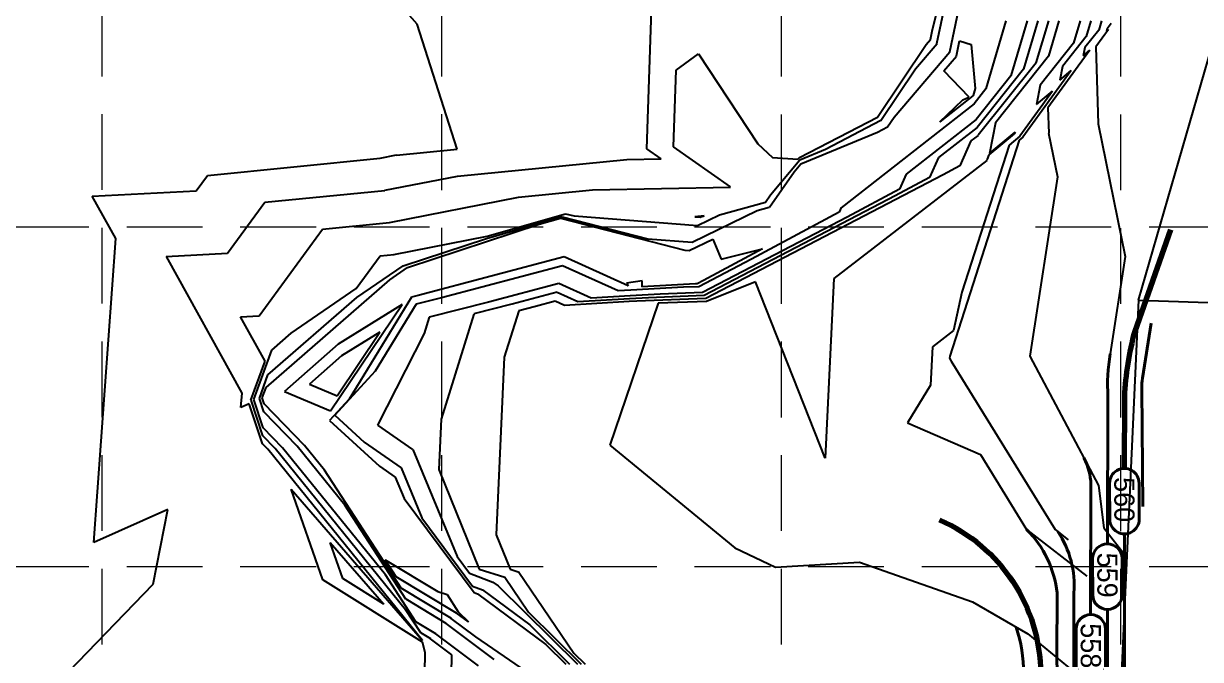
# Model space of a CAD drawing. Header units: feet. Extents: x 10084 to 13321, y 3329 to 8503.
# Drawn here: x 11764.7 to 12044.5, y 6136.2 to 6287.3 of the extents above; entities that cross this region are included whole.
import ezdxf
from ezdxf.enums import TextEntityAlignment as Align

# ---------------------------------------------------------------- set-up
doc = ezdxf.new("R2010")
doc.units = ezdxf.units.FT
doc.header["$LTSCALE"] = 40
doc.header["$MEASUREMENT"] = 0
doc.linetypes.add('DASHED', pattern=[0.75, 0.5, -0.25])
doc.linetypes.add('HIDDEN', pattern=[0.375, 0.25, -0.125])
for name, color, linetype in [('CONT-L', 55, 'Continuous'), ('GRID', 254, 'DASHED'), ('Level 1', 7, 'Continuous'), ('LOT', 7, 'Continuous')]:
    doc.layers.add(name, color=color, linetype=linetype)
doc.styles.add('Style-CB101', font='CB101.shx')

msp = doc.modelspace()

# ---------------------------------------------------------------- linework, layer by layer
at = {"layer": 'CONT-L', "color": 5, "extrusion": (0.971414, -0.237393, 0), "elevation": 10146.1}
msp.add_lwpolyline([(8949.94, 552), (8975.84, 552)], dxfattribs=at)
at = {"layer": 'CONT-L', "color": 5}
for points, elevation in [([(11858.32, 6287.14), (11840.34, 6307.62)], 554), ([(11984.92, 6280.59), (11990.12, 6305.64)], 549), ([(12008.32, 6287.97), (12005.37, 6278.01)], 553), ([(12010.84, 6287.98), (12008.35, 6279.56)], 554), ([(12022.63, 6285.89), (12019.63, 6281.75)], 559), ([(12020.93, 6287.99), (12020.28, 6285.77)], 558), ([(12022.26, 6286.07), (12022.14, 6285.49)], 559), ([(12022.14, 6285.49), (12022.63, 6285.89)], 559), ([(11986.45, 6279.61), (11987.2, 6283.19)], 548), ([(11987.2, 6283.19), (11989.95, 6282.34)], 548), ([(11989.95, 6282.34), (11990.95, 6271.86)], 548), ([(12018.19, 6281.01), (12008.22, 6267.28)], 558), ([(12016.96, 6281.6), (12016.58, 6279.68)], 558), ([(12016.58, 6279.68), (12018.19, 6281.01)], 558), ([(12008.35, 6279.56), (11995.77, 6263.76)], 554), ([(11919.21, 6258.02), (11919.83, 6276.26)], 552), ([(11968.48, 6264.32), (11976.74, 6276.59)], 551), ([(11999.41, 6274.91), (11991.14, 6264.52)], 551), ([(12006.37, 6272.68), (12005.46, 6268.06)], 556), ([(11987.98, 6269.17), (11989.45, 6269.84)], 548), ([(11993.45, 6271.8), (11990.65, 6268.28)], 549), ([(12008.22, 6267.28), (12008.39, 6261.27)], 558), ([(11970.11, 6262.77), (11971.64, 6265.04)], 549), ([(11991.14, 6264.52), (11974.5, 6251.49)], 551), ([(11995.77, 6263.76), (11994.34, 6256.44)], 554), ([(11949.46, 6253.97), (11967.68, 6261.5)], 549), ([(11991.64, 6260.75), (11989.92, 6259.41)], 553), ([(11932.78, 6248.48), (11919.21, 6258.02)], 552), ([(11989.92, 6259.41), (11987.27, 6253.49)], 553), ([(12001.57, 6260.59), (11998.98, 6258.45)], 556), ([(12002.27, 6260.33), (12001.4, 6259.6)], 557), ([(11808.43, 6251.22), (11849.5, 6255.32)], 554), ([(11942.76, 6255.45), (11948.79, 6255.07)], 552), ([(11982.21, 6255.45), (11980.1, 6250.74)], 552), ([(11947.9, 6252.08), (11949.46, 6253.97)], 549), ([(11993.72, 6254.78), (11957.3, 6226.73)], 554), ([(11974.5, 6251.49), (11972.93, 6247.99)], 551), ([(12010.51, 6250.91), (12003.92, 6208.3)], 558), ([(11882.39, 6246.08), (11899.95, 6247.8)], 552), ([(11930.18, 6241.89), (11941.1, 6244.88)], 551), ([(11941.1, 6244.88), (11942.3, 6246.59)], 551), ([(11874.79, 6236.26), (11892.76, 6241.43)], 549), ([(11874.92, 6236.77), (11893.53, 6242.13)], 551), ([(11893.53, 6242.13), (11895.59, 6241.6)], 551), ([(11926.54, 6241.62), (11924.27, 6241.42)], 552), ([(11924.27, 6241.42), (11925.55, 6241.32)], 552), ([(11958.59, 6242.48), (11937.74, 6231.3)], 549), ([(11820.71, 6217.89), (11835.79, 6238.48)], 552), ([(11835.79, 6238.48), (11851.68, 6240.06)], 552), ([(11854.93, 6229.72), (11874.79, 6236.26)], 549), ([(11843.8, 6224.37), (11849.47, 6232.1)], 551), ([(11849.47, 6232.1), (11852.78, 6232.43)], 551), ([(11893.22, 6231.89), (11858.5, 6222.69)], 548), ([(11906.05, 6223.77), (11892.8, 6229.78)], 549), ([(11899.67, 6222.06), (11891.96, 6225.56)], 551), ([(11911.75, 6226.22), (11908.07, 6225.65)], 548), ([(11908.07, 6225.65), (11908.42, 6225)], 548), ([(11911.73, 6224.77), (11911.75, 6226.22)], 548), ([(11925.26, 6224.79), (11921.62, 6224.66)], 549), ([(11856.94, 6222.29), (11842.09, 6198.08)], 548), ([(11908.88, 6222.6), (11899.67, 6222.06)], 551), ([(11913.27, 6222.18), (11908.79, 6221.93)], 552), ([(11837.72, 6195.26), (11854.69, 6220.57)], 548), ([(11854.69, 6220.57), (11839.52, 6211.16)], 548), ([(11875.25, 6221.13), (11861.14, 6217.52)], 551), ([(11882.44, 6219.07), (11878.99, 6208.07)], 553), ([(11886.41, 6220.09), (11882.44, 6219.07)], 553), ([(11891.12, 6221.34), (11886.41, 6220.09)], 553), ([(11908.7, 6221.26), (11893.3, 6220.35)], 553), ([(11859.95, 6213.7), (11848.87, 6191.9)], 551), ([(11985.22, 6207.06), (12009.92, 6167.1)], 557), ([(11832.7, 6201.63), (11839.24, 6198.87)], 549), ([(11818.36, 6196.94), (11816.4, 6196.07)], 553), ([(11821.62, 6189.35), (11818.79, 6197.81)], 552), ([(11821.7, 6191.25), (11819.46, 6197.95)], 551), ([(11821.95, 6196.95), (11821.47, 6198.37)], 548), ([(11838.69, 6194.23), (11845.7, 6187.81)], 549), ([(11826.28, 6186.51), (11821.7, 6191.25)], 551), ([(11837.46, 6193.03), (11849.31, 6182.17)], 548), ([(11848.87, 6191.9), (11857.21, 6186.13)], 551), ([(11863.96, 6193.27), (11863.41, 6181.36)], 552), ([(11904.12, 6187.15), (11933.83, 6162.71)], 554), ([(11992.16, 6184.89), (12003.15, 6167.11)], 556), ([(11849.31, 6182.17), (11853.08, 6179.56)], 548), ([(11853.08, 6179.56), (11855.21, 6174.43)], 548), ([(11863.41, 6181.36), (11873.06, 6157.68)], 552), ([(12020.2, 6177.57), (12021.49, 6167.5)], 558), ([(11835.89, 6155.15), (11828.36, 6176.64)], 553), ([(11828.36, 6176.64), (11859.58, 6140.73)], 553), ([(11855.63, 6150.51), (11841.09, 6172.89)], 549), ([(12009.92, 6167.1), (12013.05, 6164.66)], 557), ([(12021.49, 6167.5), (12026.84, 6160.68)], 558), ([(11837.59, 6164.03), (11850.35, 6149.36)], 552), ([(11850.67, 6159.88), (11863.18, 6152.38)], 547), ([(11873.06, 6157.68), (11879.15, 6155.76)], 552), ([(11963.39, 6159.29), (11990.27, 6149.87)], 554), ([(11867.63, 6147.19), (11853.3, 6155.84)], 547), ([(11870.74, 6156.7), (11876.31, 6154.6)], 551), ([(11876.31, 6154.6), (11877.52, 6153.71)], 551), ([(11879.15, 6155.76), (11884.78, 6147.43)], 552), ([(11882.49, 6156.98), (11895.55, 6137.69)], 553), ([(11768.78, 6126.39), (11795.51, 6154.07)], 554), ([(11866.41, 6145.97), (11854.47, 6153.17)], 548), ([(11863.18, 6152.38), (11865.42, 6151.67)], 547), ([(11877.52, 6153.71), (11896.36, 6135.06)], 551), ([(11870.52, 6145.18), (11867.86, 6147.02)], 547), ([(11868, 6147.54), (11870.52, 6145.18)], 547), ([(11860.17, 6137.89), (11859.58, 6140.28)], 553), ([(11888.87, 6139.75), (11893.6, 6135.07)], 548)]:
    msp.add_lwpolyline(points, dxfattribs=dict(at, elevation=elevation))
at = {"layer": 'CONT-L', "color": 5, "extrusion": (0.99942, -0.034042, 0), "elevation": 11692.96}
msp.add_lwpolyline([(6659.45, 553), (6706.68, 553)], dxfattribs=at)
at = {"layer": 'CONT-L', "color": 5, "extrusion": (0.979113, -0.203316, 0)}
for points, elevation in [([(8587.45, 551), (8597.29, 551)], 10454.23), ([(8588.11, 552), (8590.08, 552)], 10452.53)]:
    msp.add_lwpolyline(points, dxfattribs=dict(at, elevation=elevation))
at = {"layer": 'CONT-L', "color": 5, "extrusion": (0.952543, 0.304404, 0), "elevation": 13209.39}
msp.add_lwpolyline([(2347.92, 554), (2379.05, 554)], dxfattribs=at)
at = {"layer": 'CONT-L', "color": 5, "extrusion": (0.958937, -0.28362, 0)}
for points, elevation in [([(9432.7, 549), (9415.85, 549)], 9722.15), ([(9434.14, 551), (9420.51, 551)], 9726.99), ([(9434.85, 552), (9422.85, 552)], 9729.4), ([(9437.72, 556), (9432.18, 556)], 9739.08), ([(9438.44, 557), (9434.51, 557)], 9741.49), ([(9415.19, 548), (9413.51, 548)], 9719.73)]:
    msp.add_lwpolyline(points, dxfattribs=dict(at, elevation=elevation))
at = {"layer": 'CONT-L', "color": 5, "extrusion": (0.782363, -0.622823, 0)}
for points, elevation in [([(12407.33, 559), (12405.72, 559)], 5490.66), ([(12401.19, 557), (12392.15, 557)], 5487.93), ([(12404.26, 558), (12398.93, 558)], 5489.29), ([(12398.12, 556), (12385.36, 556)], 5486.56), ([(12388.91, 553), (12366.85, 553)], 5482.47), ([(12385.83, 552), (12368.17, 552)], 5481.1), ([(12373.55, 548), (12373.43, 548)], 5475.64)]:
    msp.add_lwpolyline(points, dxfattribs=dict(at, elevation=elevation))
at = {"layer": 'CONT-L', "color": 5, "extrusion": (0.760577, -0.649247, 0)}
for points, elevation in [([(12555.74, 552), (12557.32, 552)], 5032.37), ([(12537.61, 549), (12558.05, 549)], 5037.8), ([(12549.7, 551), (12557.56, 551)], 5034.18), ([(12553.67, 548), (12558.3, 548)], 5039.61)]:
    msp.add_lwpolyline(points, dxfattribs=dict(at, elevation=elevation))
at = {"layer": 'CONT-L', "color": 5, "extrusion": (0.829578, -0.558391, 0), "elevation": 6429.74}
msp.add_lwpolyline([(11880.03, 552), (11900.84, 552)], dxfattribs=at)
at = {"layer": 'CONT-L', "color": 5, "extrusion": (0.999612, 0.027838, 0), "elevation": 12189.84}
msp.add_lwpolyline([(5944.72, 559), (5926.43, 559)], dxfattribs=at)
at = {"layer": 'CONT-L', "color": 5, "extrusion": (0.58592, -0.810369, 0), "elevation": 1897.97}
msp.add_lwpolyline([(13336.85, 552), (13343.41, 552)], dxfattribs=at)
at = {"layer": 'CONT-L', "color": 5, "extrusion": (0.834313, 0.551291, 0), "elevation": 13411.47}
msp.add_lwpolyline([(-1334.64, 552), (-1360.3, 552)], dxfattribs=at)
at = {"layer": 'CONT-L', "color": 5, "extrusion": (0.720945, 0.692993, 0), "elevation": 12988.68}
msp.add_lwpolyline([(-3788.4, 548), (-3779.73, 548)], dxfattribs=at)
at = {"layer": 'CONT-L', "color": 5, "extrusion": (0.809068, -0.587716, 0)}
for points, elevation in [([(12138.48, 557), (12118.95, 557)], 6031.36), ([(12131.93, 556), (12118.75, 556)], 6030.63), ([(12118.82, 554), (12118.35, 554)], 6029.19)]:
    msp.add_lwpolyline(points, dxfattribs=dict(at, elevation=elevation))
at = {"layer": 'CONT-L', "color": 5, "extrusion": (0.981218, -0.192901, 0), "elevation": 10575.2}
msp.add_lwpolyline([(8476.31, 557), (8472.97, 557)], dxfattribs=at)
at = {"layer": 'CONT-L', "color": 5, "extrusion": (0.637537, -0.77042, 0)}
for points, elevation in [([(13253.35, 557), (13256.9, 557)], 2823.96), ([(13245.36, 556), (13250.37, 556)], 2824.89)]:
    msp.add_lwpolyline(points, dxfattribs=dict(at, elevation=elevation))
at = {"layer": 'CONT-L', "color": 5, "extrusion": (0.616437, -0.787404, 0)}
for points, elevation in [([(13306.45, 548), (13296.43, 548)], 2454.18), ([(13305.48, 549), (13265.39, 549)], 2455.81), ([(13302.59, 552), (13290.93, 552)], 2460.71)]:
    msp.add_lwpolyline(points, dxfattribs=dict(at, elevation=elevation))
at = {"layer": 'CONT-L', "color": 5, "extrusion": (0.688263, -0.725461, 0), "elevation": 3702.84}
msp.add_lwpolyline([(13004.12, 548), (13011.66, 548)], dxfattribs=at)
at = {"layer": 'CONT-L', "color": 5, "extrusion": (0.462213, -0.886769, 0)}
for points, elevation in [([(13487.53, 552), (13508.37, 552)], -24.08), ([(13493.92, 551), (13508.73, 551)], -23.02), ([(13506.71, 549), (13509.46, 549)], -20.89)]:
    msp.add_lwpolyline(points, dxfattribs=dict(at, elevation=elevation))
at = {"layer": 'CONT-L', "color": 5, "extrusion": (0.979718, 0.200381, 0)}
for points, elevation in [([(3727.83, 559), (3695.68, 559)], 13031.42), ([(3728.03, 558), (3717.45, 558)], 13019.47)]:
    msp.add_lwpolyline(points, dxfattribs=dict(at, elevation=elevation))
at = {"layer": 'CONT-L', "color": 5, "extrusion": (-0.636005, 0.771685, 0), "elevation": -2800.57}
msp.add_lwpolyline([(-13242.44, 554), (-13234.63, 554)], dxfattribs=at)
at = {"layer": 'CONT-L', "color": 5, "extrusion": (-0.637537, 0.77042, 0), "elevation": -2826.74}
msp.add_lwpolyline([(-13229.39, 554), (-13237.31, 554)], dxfattribs=at)
at = {"layer": 'CONT-L', "color": 5, "extrusion": (0.683587, 0.729869, 0), "elevation": 12729.58}
msp.add_lwpolyline([(-4435.75, 552), (-4440.5, 552)], dxfattribs=at)
at = {"layer": 'CONT-L', "color": 5, "extrusion": (0.952126, -0.305707, 0)}
for points, elevation in [([(9628.84, 557), (9574.94, 557)], 9513.23), ([(9627, 556), (9590.28, 556)], 9511.28), ([(9623.33, 554), (9622.19, 554)], 9507.37)]:
    msp.add_lwpolyline(points, dxfattribs=dict(at, elevation=elevation))
at = {"layer": 'CONT-L', "color": 5, "extrusion": (-0.192456, 0.981306, 0)}
for points, elevation in [([(-12831.85, 554), (-12835.82, 554)], 3857.88), ([(-12830.66, 551), (-12853.23, 551)], 3834.78)]:
    msp.add_lwpolyline(points, dxfattribs=dict(at, elevation=elevation))
at = {"layer": 'CONT-L', "color": 5, "extrusion": (0.097183, -0.995267, 0)}
for points, elevation in [([(12405.26, 554), (12419.74, 554)], -5074.52), ([(12419.21, 553), (12459.62, 553)], -5068.14)]:
    msp.add_lwpolyline(points, dxfattribs=dict(at, elevation=elevation))
at = {"layer": 'CONT-L', "color": 5, "extrusion": (0.020709, -0.999786, 0)}
for points, elevation in [([(12035.09, 553), (12043.24, 553)], -6007.06), ([(12026.78, 552), (12059.62, 552)], -6000.01)]:
    msp.add_lwpolyline(points, dxfattribs=dict(at, elevation=elevation))
at = {"layer": 'CONT-L', "color": 5, "extrusion": (-0.575243, -0.817982, 0), "elevation": -11971.37}
msp.add_lwpolyline([(6149.03, 553), (6144.92, 553)], dxfattribs=at)
at = {"layer": 'CONT-L', "color": 5, "extrusion": (0.770322, -0.637655, 0)}
for points, elevation in [([(12437.62, 552), (12438.08, 552)], 5215.84), ([(12426.95, 551), (12437.79, 551)], 5216.25)]:
    msp.add_lwpolyline(points, dxfattribs=dict(at, elevation=elevation))
at = {"layer": 'CONT-L', "color": 5, "extrusion": (0.38204, -0.924146, 0), "elevation": -1215.9}
msp.add_lwpolyline([(13432.51, 552), (13432.63, 552)], dxfattribs=at)
at = {"layer": 'CONT-L', "color": 5, "extrusion": (-0.38204, 0.924146, 0), "elevation": 1215.41}
msp.add_lwpolyline([(-13432.45, 551), (-13439.09, 551)], dxfattribs=at)
at = {"layer": 'CONT-L', "color": 5, "extrusion": (0.97663, -0.214929, 0)}
for points, elevation in [([(8686.69, 554), (8686.4, 554)], 10369.09), ([(8654.56, 556), (8645.2, 556)], 10369.98)]:
    msp.add_lwpolyline(points, dxfattribs=dict(at, elevation=elevation))
at = {"layer": 'CONT-L', "color": 5, "extrusion": (-0.472573, 0.881291, 0)}
for points, elevation in [([(-13519.51, 553), (-13515.02, 553)], -153.71), ([(-13511.89, 552), (-13502.61, 552)], -152.75), ([(-13504.27, 551), (-13490.2, 551)], -151.79)]:
    msp.add_lwpolyline(points, dxfattribs=dict(at, elevation=elevation))
at = {"layer": 'CONT-L', "color": 5, "extrusion": (0.806632, -0.591054, 0)}
for points, elevation in [([(12017.34, 554), (12021.86, 554)], 5830.25), ([(12009.78, 553), (12024.8, 553)], 5845.05)]:
    msp.add_lwpolyline(points, dxfattribs=dict(at, elevation=elevation))
at = {"layer": 'CONT-L', "color": 5, "extrusion": (0.192456, -0.981306, 0)}
for points, elevation in [([(12831.46, 553), (12849.08, 553)], -3850.18), ([(12831.06, 552), (12862.35, 552)], -3842.48)]:
    msp.add_lwpolyline(points, dxfattribs=dict(at, elevation=elevation))
at = {"layer": 'CONT-L', "color": 5, "extrusion": (-0.462317, 0.886715, 0)}
for points, elevation in [([(-13515.9, 553), (-13452.3, 553)], 3.09), ([(-13503.48, 552), (-13452.26, 552)], 3.91)]:
    msp.add_lwpolyline(points, dxfattribs=dict(at, elevation=elevation))
at = {"layer": 'CONT-L', "color": 5, "extrusion": (0.818681, -0.574249, 0), "elevation": 6191.27}
msp.add_lwpolyline([(11969.24, 549), (11979.53, 549)], dxfattribs=at)
at = {"layer": 'CONT-L', "color": 5, "extrusion": (0.050959, -0.998701, 0)}
for points, elevation in [([(12084.05, 554), (12108.8, 554)], -5637.86), ([(12100.91, 553), (12115.5, 553)], -5622.65), ([(12117.77, 552), (12122.21, 552)], -5607.44)]:
    msp.add_lwpolyline(points, dxfattribs=dict(at, elevation=elevation))
at = {"layer": 'CONT-L', "color": 5, "extrusion": (0.099216, -0.995066, 0), "elevation": -5041.09}
msp.add_lwpolyline([(12383.37, 553), (12411.99, 553)], dxfattribs=at)
at = {"layer": 'CONT-L', "color": 5, "extrusion": (0.874864, 0.484369, 0)}
for points, elevation in [([(-253.22, 554), (-241.7, 554)], 13332.34), ([(-299.9, 553), (-262.77, 553)], 13340.81), ([(-295.93, 552), (-283.83, 552)], 13349.28)]:
    msp.add_lwpolyline(points, dxfattribs=dict(at, elevation=elevation))
at = {"layer": 'CONT-L', "color": 5, "extrusion": (0.276439, -0.961031, 0), "elevation": -2710.36}
msp.add_lwpolyline([(13148.95, 548), (13154.22, 548)], dxfattribs=at)
at = {"layer": 'CONT-L', "color": 5, "extrusion": (0.249665, 0.968332, 0)}
for points, elevation in [([(-9957.59, 548), (-9988.07, 548)], 9012.55), ([(-9957.88, 549), (-9978.91, 549)], 9012.98)]:
    msp.add_lwpolyline(points, dxfattribs=dict(at, elevation=elevation))
at = {"layer": 'CONT-L', "color": 5, "extrusion": (-0.076907, -0.997038, 0)}
for points, elevation in [([(11380.34, 551), (11409.74, 551)], -7137.96), ([(11398.23, 549), (11408.76, 549)], -7133.91), ([(11407.18, 548), (11408.27, 548)], -7131.89)]:
    msp.add_lwpolyline(points, dxfattribs=dict(at, elevation=elevation))
at = {"layer": 'CONT-L', "color": 5, "extrusion": (-0.435639, 0.900121, 0), "elevation": 418.2}
msp.add_lwpolyline([(-13449.08, 549), (-13466.28, 549)], dxfattribs=at)
at = {"layer": 'CONT-L', "color": 5, "extrusion": (0.435639, -0.900121, 0)}
for points, elevation in [([(13451.96, 551), (13457.82, 551)], -421.2), ([(13453.41, 552), (13453.59, 552)], -422.71), ([(13447.63, 548), (13453.85, 548)], -416.69)]:
    msp.add_lwpolyline(points, dxfattribs=dict(at, elevation=elevation))
at = {"layer": 'CONT-L', "color": 5, "extrusion": (0.264331, -0.964432, 0)}
for points, elevation in [([(13151.34, 552), (13152.19, 552)], -2867.06), ([(13164.64, 549), (13167.63, 549)], -2864.94)]:
    msp.add_lwpolyline(points, dxfattribs=dict(at, elevation=elevation))
at = {"layer": 'CONT-L', "color": 5, "extrusion": (0.462317, -0.886715, 0)}
for points, elevation in [([(13491.05, 551), (13452.21, 551)], -4.73), ([(13466.21, 549), (13452.13, 549)], -6.36), ([(13453.78, 548), (13452.09, 548)], -7.18)]:
    msp.add_lwpolyline(points, dxfattribs=dict(at, elevation=elevation))
at = {"layer": 'CONT-L', "color": 5, "extrusion": (0.912537, -0.408995, 0), "elevation": 8359.51}
msp.add_lwpolyline([(10588.69, 549), (10587.5, 549)], dxfattribs=at)
at = {"layer": 'CONT-L', "color": 5, "extrusion": (0.313107, -0.949718, 0), "elevation": -2203.89}
msp.add_lwpolyline([(13210.3, 548), (13243.25, 548)], dxfattribs=at)
at = {"layer": 'CONT-L', "color": 5, "extrusion": (0.997451, -0.07135, 0)}
for points, elevation in [([(6988.93, 554), (7061.33, 554)], 11311.64), ([(7023.38, 553), (7026.83, 553)], 11344.2)]:
    msp.add_lwpolyline(points, dxfattribs=dict(at, elevation=elevation))
at = {"layer": 'CONT-L', "color": 5, "extrusion": (0.923847, 0.382762, 0), "elevation": 13407.12}
msp.add_lwpolyline([(1195.39, 548), (1190.27, 548)], dxfattribs=at)
at = {"layer": 'CONT-L', "color": 5, "extrusion": (0.472573, -0.881291, 0), "elevation": 148.91}
msp.add_lwpolyline([(13468.85, 548), (13452.96, 548)], dxfattribs=at)
at = {"layer": 'CONT-L', "color": 5, "extrusion": (0.239336, -0.970937, 0), "elevation": -3194.86}
msp.add_lwpolyline([(13075.18, 548), (13085.3, 548)], dxfattribs=at)
at = {"layer": 'CONT-L', "color": 5, "extrusion": (-0.412735, -0.910851, 0)}
for points, elevation in [([(8277.52, 548), (8260.84, 548)], -10585.07), ([(8268.22, 552), (8262.79, 552)], -10576.69), ([(8265.67, 553), (8263.28, 553)], -10574.59)]:
    msp.add_lwpolyline(points, dxfattribs=dict(at, elevation=elevation))
at = {"layer": 'CONT-L', "color": 5, "extrusion": (0.988264, -0.152756, 0)}
for points, elevation in [([(7995.96, 559), (7972.53, 559)], 10933.46), ([(7966.19, 557), (7965.68, 557)], 10895.91)]:
    msp.add_lwpolyline(points, dxfattribs=dict(at, elevation=elevation))
at = {"layer": 'CONT-L', "color": 5, "extrusion": (0.565859, -0.824502, 0)}
for points, elevation in [([(13286.26, 549), (13299.56, 549)], 1571.8), ([(13295.08, 548), (13300.22, 548)], 1572.75), ([(13268.63, 551), (13287.35, 551)], 1569.91)]:
    msp.add_lwpolyline(points, dxfattribs=dict(at, elevation=elevation))
at = {"layer": 'CONT-L', "color": 5, "extrusion": (-0.255929, 0.966696, 0), "elevation": 2978.59}
msp.add_lwpolyline([(-13091.1, 549), (-13061.39, 549)], dxfattribs=at)
at = {"layer": 'CONT-L', "color": 5, "extrusion": (-0.655872, 0.754872, 0), "elevation": -3073.11}
msp.add_lwpolyline([(-12991.34, 548), (-13030.29, 548)], dxfattribs=at)
at = {"layer": 'CONT-L', "color": 5, "extrusion": (0.255929, -0.966696, 0)}
for points, elevation in [([(13089.21, 551), (13071.91, 551)], -2974.73), ([(13088.26, 552), (13077.18, 552)], -2972.8)]:
    msp.add_lwpolyline(points, dxfattribs=dict(at, elevation=elevation))
at = {"layer": 'CONT-L', "color": 5, "extrusion": (0.056263, -0.998416, 0)}
for points, elevation in [([(12252.95, 549), (12240.38, 549)], -5544.06), ([(12255.78, 548), (12243.08, 548)], -5544.72), ([(12247.3, 551), (12240.12, 551)], -5542.72), ([(12241.66, 553), (12239.86, 553)], -5541.39)]:
    msp.add_lwpolyline(points, dxfattribs=dict(at, elevation=elevation))
at = {"layer": 'CONT-L', "color": 5, "extrusion": (0.037157, -0.999309, 0)}
for points, elevation in [([(12147.93, 548), (12147.49, 548)], -5778.1), ([(12149.88, 553), (12133.44, 553)], -5774.5), ([(12149.49, 552), (12136.25, 552)], -5775.22), ([(12149.1, 551), (12139.06, 551)], -5775.94)]:
    msp.add_lwpolyline(points, dxfattribs=dict(at, elevation=elevation))
at = {"layer": 'CONT-L', "color": 5, "extrusion": (0.375983, -0.926627, 0), "elevation": -1280.4}
msp.add_lwpolyline([(13403.6, 554), (13391.05, 554)], dxfattribs=at)
at = {"layer": 'CONT-L', "color": 5, "extrusion": (0.930272, 0.36687, 0), "elevation": 13390.38}
msp.add_lwpolyline([(1366.79, 554), (1411.89, 554)], dxfattribs=at)
at = {"layer": 'CONT-L', "color": 5, "extrusion": (0.998866, -0.047606, 0)}
for points, elevation in [([(6788.92, 554), (6746.16, 554)], 11647.31), ([(6773.81, 556), (6764.73, 556)], 11671.5)]:
    msp.add_lwpolyline(points, dxfattribs=dict(at, elevation=elevation))
at = {"layer": 'CONT-L', "color": 5, "extrusion": (0.655872, -0.754872, 0)}
for points, elevation in [([(12993.63, 549), (13021.64, 549)], 3071.17), ([(12998.19, 551), (13004.34, 551)], 3067.29)]:
    msp.add_lwpolyline(points, dxfattribs=dict(at, elevation=elevation))
at = {"layer": 'CONT-L', "color": 5, "extrusion": (0.247899, -0.968786, 0)}
for points, elevation in [([(13030.94, 548), (13029.34, 548)], -3088.75), ([(13036.22, 549), (13030.02, 549)], -3086.86), ([(13052.06, 552), (13042.73, 552)], -3081.2)]:
    msp.add_lwpolyline(points, dxfattribs=dict(at, elevation=elevation))
at = {"layer": 'CONT-L', "color": 5, "extrusion": (0.058729, -0.998274, 0)}
for points, elevation in [([(12253.64, 552), (12241.31, 552)], -5511.8), ([(12254.03, 549), (12251.02, 549)], -5513.8)]:
    msp.add_lwpolyline(points, dxfattribs=dict(at, elevation=elevation))
at = {"layer": 'CONT-L', "color": 5, "extrusion": (0.852347, -0.522977, 0), "elevation": 6853.93}
msp.add_lwpolyline([(11503.64, 549), (11484.98, 549)], dxfattribs=at)
at = {"layer": 'CONT-L', "color": 5, "extrusion": (0.946722, -0.322052, 0), "elevation": 9277.31}
msp.add_lwpolyline([(9726.84, 554), (9691.25, 554)], dxfattribs=at)
at = {"layer": 'CONT-L', "color": 5, "extrusion": (0.037014, -0.999315, 0), "elevation": -5775.54}
msp.add_lwpolyline([(12149.2, 554), (12137.67, 554)], dxfattribs=at)
at = {"layer": 'CONT-L', "color": 5, "extrusion": (0.954355, -0.298674, 0)}
for points, elevation in [([(9476.34, 551), (9472.33, 551)], 9462.73), ([(9480.26, 552), (9454.04, 552)], 9472.66)]:
    msp.add_lwpolyline(points, dxfattribs=dict(at, elevation=elevation))
at = {"layer": 'CONT-L', "color": 5, "extrusion": (0.830564, -0.556923, 0), "elevation": 6380.96}
msp.add_lwpolyline([(11742.1, 549), (11760.29, 549)], dxfattribs=at)
at = {"layer": 'CONT-L', "color": 5, "extrusion": (-0.527349, 0.849649, 0), "elevation": -969.06}
msp.add_lwpolyline([(-13344.74, 549), (-13334.08, 549)], dxfattribs=at)
at = {"layer": 'CONT-L', "color": 5, "extrusion": (-0.610082, 0.792338, 0), "elevation": -2388.42}
msp.add_lwpolyline([(-13288.02, 556), (-13281.71, 556)], dxfattribs=at)
at = {"layer": 'CONT-L', "color": 5, "extrusion": (0.662499, -0.749062, 0)}
for points, elevation in [([(12983.42, 548), (12966.41, 548)], 3191.13), ([(12982.17, 549), (12972.01, 549)], 3193.75)]:
    msp.add_lwpolyline(points, dxfattribs=dict(at, elevation=elevation))
at = {"layer": 'CONT-L', "color": 5, "extrusion": (0.940509, -0.33977, 0)}
for points, elevation in [([(9845.12, 551), (9857.66, 551)], 9010.43), ([(9844.76, 552), (9854.62, 552)], 9009.84), ([(9845.84, 549), (9851.78, 549)], 9011.59), ([(9846.2, 548), (9848.84, 548)], 9012.18)]:
    msp.add_lwpolyline(points, dxfattribs=dict(at, elevation=elevation))
at = {"layer": 'CONT-L', "color": 5, "extrusion": (0.998928, -0.0463, 0), "elevation": 11578.82}
msp.add_lwpolyline([(6751.41, 553), (6709.14, 553)], dxfattribs=at)
at = {"layer": 'CONT-L', "color": 5, "extrusion": (0.883593, 0.468256, 0)}
for points, elevation in [([(-126.83, 557), (-127.64, 557)], 13496.55), ([(-135.31, 558), (-170.08, 558)], 13513.65)]:
    msp.add_lwpolyline(points, dxfattribs=dict(at, elevation=elevation))
at = {"layer": 'CONT-L', "color": 5, "extrusion": (0.73768, -0.675151, 0)}
for points, elevation in [([(12576.5, 549), (12562.26, 549)], 4551.13), ([(12567.39, 548), (12560.54, 548)], 4551.03)]:
    msp.add_lwpolyline(points, dxfattribs=dict(at, elevation=elevation))
at = {"layer": 'CONT-L', "color": 5, "extrusion": (-0.388586, -0.921413, 0), "elevation": -10308.36}
msp.add_lwpolyline([(8488.15, 548), (8500.03, 548)], dxfattribs=at)
at = {"layer": 'CONT-L', "color": 5, "extrusion": (0.85202, -0.523509, 0), "elevation": 6960.96}
msp.add_lwpolyline([(11555.54, 556), (11545.03, 556)], dxfattribs=at)
at = {"layer": 'CONT-L', "color": 5, "extrusion": (0.948138, 0.317859, 0)}
for points, elevation in [([(2108.97, 553), (2118.98, 553)], 13175.19), ([(2116.08, 549), (2119.42, 549)], 13177.91)]:
    msp.add_lwpolyline(points, dxfattribs=dict(at, elevation=elevation))
at = {"layer": 'CONT-L', "color": 5, "extrusion": (0.719348, 0.69465, 0)}
for points, elevation in [([(-3768.14, 548), (-3754.35, 548)], 12808.81), ([(-3767.05, 549), (-3755.66, 549)], 12807.43), ([(-3763.78, 552), (-3759.59, 552)], 12803.29), ([(-3762.69, 553), (-3760.9, 553)], 12801.92)]:
    msp.add_lwpolyline(points, dxfattribs=dict(at, elevation=elevation))
at = {"layer": 'CONT-L', "color": 5, "extrusion": (-0.400284, -0.916391, 0), "elevation": -10468.04}
msp.add_lwpolyline([(8494.86, 556), (8513.8, 556)], dxfattribs=at)
at = {"layer": 'CONT-L', "color": 5, "extrusion": (0.777155, 0.62931, 0)}
for points, elevation in [([(-2691.05, 553), (-2632.58, 553)], 13081.15), ([(-2682.83, 552), (-2633.55, 552)], 13082.61), ([(-2673.36, 551), (-2634.52, 551)], 13084.08), ([(-2654.43, 549), (-2636.45, 549)], 13087.02), ([(-2644.96, 548), (-2637.41, 548)], 13088.49)]:
    msp.add_lwpolyline(points, dxfattribs=dict(at, elevation=elevation))
at = {"layer": 'CONT-L', "color": 5, "extrusion": (0.568757, 0.822506, 0), "elevation": 11826.83}
msp.add_lwpolyline([(-6223.79, 549), (-6234.45, 549)], dxfattribs=at)
at = {"layer": 'CONT-L', "color": 5, "extrusion": (0.923629, 0.383289, 0)}
for points, elevation in [([(1168.95, 551), (1141.39, 551)], 13322.74), ([(1165.96, 549), (1153.07, 549)], 13318.51)]:
    msp.add_lwpolyline(points, dxfattribs=dict(at, elevation=elevation))
at = {"layer": 'CONT-L', "color": 5, "extrusion": (0.838549, 0.544827, 0)}
for points, elevation in [([(-1298.89, 548), (-1265.51, 548)], 13292.96), ([(-1296.02, 547), (-1291.2, 547)], 13293.43), ([(-1307.51, 551), (-1294.21, 551)], 13291.54), ([(-1310.38, 552), (-1303.78, 552)], 13291.07)]:
    msp.add_lwpolyline(points, dxfattribs=dict(at, elevation=elevation))
at = {"layer": 'CONT-L', "color": 5, "extrusion": (0.802176, 0.597088, 0)}
for points, elevation in [([(-2125.62, 548), (-2153.44, 548)], 13196.64), ([(-2131.8, 549), (-2152, 549)], 13197.27), ([(-2144.16, 551), (-2149.11, 551)], 13198.51)]:
    msp.add_lwpolyline(points, dxfattribs=dict(at, elevation=elevation))
at = {"layer": 'CONT-L', "color": 5, "extrusion": (0.406529, -0.913638, 0), "elevation": -842.19}
msp.add_lwpolyline([(13289.05, 554), (13269.85, 554)], dxfattribs=at)
at = {"layer": 'CONT-L', "color": 5, "extrusion": (0.981151, -0.193243, 0), "elevation": 10383.95}
msp.add_lwpolyline([(8317.47, 554), (8335.58, 554)], dxfattribs=at)
at = {"layer": 'CONT-L', "color": 5, "extrusion": (0.925987, 0.377556, 0), "elevation": 13325.93}
msp.add_lwpolyline([(1225.25, 553), (1216.39, 553)], dxfattribs=at)
at = {"layer": 'CONT-L', "color": 5, "extrusion": (0.613872, 0.789406, 0), "elevation": 12236.74}
msp.add_lwpolyline([(-5689.54, 556), (-5707.69, 556)], dxfattribs=at)
at = {"layer": 'CONT-L', "color": 5, "extrusion": (0.94382, 0.330461, 0), "elevation": 13209.52}
msp.add_lwpolyline([(1896.81, 552), (1905.87, 552)], dxfattribs=at)
at = {"layer": 'CONT-L', "color": 5, "extrusion": (0.42874, 0.903428, 0), "elevation": 10684.07}
msp.add_lwpolyline([(-8139.15, 554), (-8149.82, 554)], dxfattribs=at)
at = {"layer": 'CONT-L', "color": 5, "extrusion": (-0.302163, -0.953256, 0), "elevation": -9459.62}
msp.add_lwpolyline([(9464.44, 553), (9466.65, 553)], dxfattribs=at)
at = {"layer": 'CONT-L', "color": 5, "extrusion": (0.057741, -0.998332, 0), "elevation": -5458.24}
msp.add_lwpolyline([(12279.11, 554), (12299.07, 554)], dxfattribs=at)
at = {"layer": 'CONT-L', "color": 5, "extrusion": (0.531471, 0.847077, 0), "elevation": 11504.31}
msp.add_lwpolyline([(-6782.59, 553), (-6754.62, 553)], dxfattribs=at)
at = {"layer": 'CONT-L', "color": 5, "extrusion": (-0.531471, -0.847077, 0), "elevation": -11507.09}
msp.add_lwpolyline([(6769.95, 552), (6758.43, 552)], dxfattribs=at)
at = {"layer": 'CONT-L', "color": 5, "extrusion": (0.847822, 0.530281, 0), "elevation": 13321.88}
msp.add_lwpolyline([(-1076.5, 547), (-1081.36, 547)], dxfattribs=at)
at = {"layer": 'CONT-L', "color": 5, "extrusion": (0.352225, 0.935915, 0), "elevation": 9940.72}
msp.add_lwpolyline([(-8943.21, 549), (-8945.75, 549)], dxfattribs=at)
at = {"layer": 'CONT-L', "color": 5, "extrusion": (-0.352225, -0.935915, 0), "elevation": -9939.41}
msp.add_lwpolyline([(8944.09, 548), (8944.93, 548)], dxfattribs=at)
at = {"layer": 'CONT-L', "color": 5, "extrusion": (-0.595938, -0.80303, 0)}
for points, elevation in [([(5867.96, 548), (5888.21, 548)], -12015.43), ([(5868.4, 549), (5882.4, 549)], -12016.92)]:
    msp.add_lwpolyline(points, dxfattribs=dict(at, elevation=elevation))
at = {"layer": 'CONT-L', "color": 5, "extrusion": (0.516709, 0.856161, 0)}
for points, elevation in [([(-6983.46, 549), (-6972.31, 549)], 11391.74), ([(-6982.62, 551), (-6977.06, 551)], 11388.38), ([(-6982.2, 552), (-6979.44, 552)], 11386.7)]:
    msp.add_lwpolyline(points, dxfattribs=dict(at, elevation=elevation))
at = {"layer": 'CONT-L', "color": 5, "extrusion": (-0.498314, -0.866997, 0), "elevation": -11306.83}
msp.add_lwpolyline([(7330.96, 554), (7346.15, 554)], dxfattribs=at)
at = {"layer": 'CONT-L', "color": 5, "extrusion": (-0.600316, -0.799763, 0)}
for points, elevation in [([(5808.04, 548), (5800.78, 548)], -12038.91), ([(5801.32, 547), (5801.03, 547)], -12040.62), ([(5814.76, 549), (5800.54, 549)], -12037.2)]:
    msp.add_lwpolyline(points, dxfattribs=dict(at, elevation=elevation))
at = {"layer": 'CONT-L', "color": 5, "extrusion": (-0.703335, -0.710859, 0)}
for points, elevation in [([(4124.69, 552), (4142.28, 552)], -12728.94), ([(4127.04, 549), (4140.31, 549)], -12727)]:
    msp.add_lwpolyline(points, dxfattribs=dict(at, elevation=elevation))
at = {"layer": 'CONT-L', "color": 5, "extrusion": (0.600316, 0.799763, 0)}
for points, elevation in [([(-5806.08, 552), (-5799.79, 552)], 12032.06), ([(-5812.71, 551), (-5800.04, 551)], 12033.77)]:
    msp.add_lwpolyline(points, dxfattribs=dict(at, elevation=elevation))
at = {"layer": 'CONT-L', "color": 5, "extrusion": (0.567219, 0.823567, 0), "elevation": 11792.17}
msp.add_lwpolyline([(-6308.63, 548), (-6293.92, 548)], dxfattribs=at)
at = {"layer": 'CONT-L', "color": 5, "extrusion": (0.634828, 0.772653, 0), "elevation": 12365.98}
msp.add_lwpolyline([(-5375.19, 554), (-5397.89, 554)], dxfattribs=at)
at = {"layer": 'CONT-L', "color": 5, "extrusion": (0.999867, -0.016308, 0)}
for points, elevation in [([(6263.13, 553), (6330.5, 553)], 11758.49), ([(6282.59, 552), (6330.01, 552)], 11764.86)]:
    msp.add_lwpolyline(points, dxfattribs=dict(at, elevation=elevation))
at = {"layer": 'CONT-L', "color": 5, "extrusion": (0.703335, 0.710859, 0), "elevation": 12729.59}
msp.add_lwpolyline([(-4139.2, 553), (-4142.94, 553)], dxfattribs=at)
at = {"layer": 'GRID', "color": 252, "linetype": 'HIDDEN', "lineweight": 0, "ltscale": 1.8}
for p, q in [((11783.43, 3736.77), (11783.43, 8418.16)), ((11864.14, 3736.75), (11864.14, 8418.16)), ((11944.85, 3736.74), (11944.85, 8418.16)), ((12025.56, 3736.73), (12025.56, 8418.16)), ((10169.24, 6239), (13236.21, 6239)), ((10169.24, 6158.29), (13236.21, 6158.29))]:
    msp.add_line(p, q, dxfattribs=at)
at = {"layer": 'Level 1', "color": 5, "linetype": 'Continuous', "lineweight": 40}
for p, q in [((12032.73, 6216.1), (12030.68, 6203.06)), ((12030.76, 6172.59), (12030.5, 6200.59)), ((12018.37, 6146.88), (12018.44, 6177.81)), ((12026.41, 6132.42), (12026.41, 6166.03)), ((12010.38, 6152.02), (12010.34, 6137.08)), ((12010.34, 6137.03), (12010.34, 6137.06)), ((12010.35, 6136.87), (12010.34, 6137.01)), ((12010.35, 6136.82), (12010.35, 6136.85)), ((12010.35, 6136.8), (12010.48, 6128.03))]:
    msp.add_line(p, q, dxfattribs=at)
at = {"layer": 'Level 1', "color": 5, "linetype": 'Continuous', "lineweight": 70, "flags": 128}
for points in [[(12026.44, 6181.6), (12026.48, 6198.63, -0.056189), (12028.92, 6214.21), (12037.46, 6238.4)], [(11982.47, 6169.38, -0.296985), (12006.46, 6132.89), (12006.48, 6127.97), (12006.48, 6127.97, 0.114205), (12010.27, 6112.65), (12010.27, 6112.65, -0.29449), (12009.6, 6106.18)]]:
    msp.add_lwpolyline(points, format="xyb", dxfattribs=at)
at = {"layer": 'Level 1', "color": 5, "linetype": 'Continuous', "lineweight": 40, "flags": 128}
for points in [[(12022.4, 6163.66), (12022.48, 6198.64, -0.056189), (12023, 6208.82), (12023, 6208.82)], [(12022.9, 6169.53), (12022.88, 6178.1), (12022.88, 6178.1, -1), (12029.88, 6178.11), (12029.88, 6178.11), (12029.9, 6169.54), (12029.9, 6169.54, -1), (12022.9, 6169.53)], [(12018.86, 6151.58), (12018.84, 6160.15), (12018.84, 6160.15, -1), (12025.84, 6160.17), (12025.84, 6160.17), (12025.86, 6151.6), (12025.86, 6151.6, -1), (12018.86, 6151.58)], [(12014.92, 6134.8), (12014.9, 6143.37), (12014.9, 6143.37, -1), (12021.9, 6143.38), (12021.9, 6143.39), (12021.92, 6134.81), (12021.92, 6134.81, -1), (12014.92, 6134.8)]]:
    msp.add_lwpolyline(points, format="xyb", dxfattribs=at)
msp.add_lwpolyline([(12014.44, 6130.7), (12014.35, 6136.86), (12014.35, 6136.9), (12014.34, 6137.04), (12014.34, 6137.07), (12014.38, 6152.02)], dxfattribs=at)
at = {"layer": 'Level 1', "color": 5, "linetype": 'Continuous', "lineweight": 40, "extrusion": (0, 0, -1)}
for centre, radius, start, end in [((-12045.5, 6200.73), 15, 359.4608, 8.959), ((-11985.25, 6149.25), 25.28, 135.0704, 173.7094), ((-11966.46, 6132.72), 36, 161.9512, 179.7584)]:
    msp.add_arc(centre, radius, start, end, dxfattribs=at)
at = {"layer": 'Level 1', "color": 5, "linetype": 'Continuous', "lineweight": 40}
for centre, radius, start, end in [((12004.39, 6177.4), 14.05, 1.6631, 28.4383), ((11991.66, 6153.86), 22.79, 355.3524, 33.9914)]:
    msp.add_arc(centre, radius, start, end, dxfattribs=at)
msp.add_rational_spline([(12015.25, 5834.55), (12014.72, 5841.92), (12013.65, 5862.57), (12012.55, 5891.55), (12011.8, 5913.01), (12011.42, 5934.27), (12011.42, 5950.89), (12012.43, 5959.71), (12012.42, 5959.61), (12012.41, 5959.5), (12012.4, 5959.4), (12013.05, 5978.06), (12013.7, 5996.72), (12014.35, 6015.38), (12014.41, 6017.15), (12014.05, 6018.89), (12013.29, 6020.49), (12000, 6048.41), (12004.99, 6078.94), (12026.49, 6101.17), (12030.26, 6105.08), (12030.73, 6110.49), (12027.68, 6114.99), (12027.04, 6115.94), (12026.39, 6116.89), (12025.75, 6117.84), (12023.66, 6120.93), (12022.53, 6124.48), (12022.48, 6128.21), (12022.43, 6131.14), (12022.39, 6134.06), (12022.35, 6136.98), (12022.35, 6137.01), (12022.35, 6137.03), (12022.34, 6137.05), (12022.35, 6140.73), (12022.36, 6144.41), (12022.37, 6148.09)], [1, 1, 1, 1, 1, 1, 1, 1, 1, 1, 1, 1, 1, 1, 0.980964942882, 0.980964942882, 1, 0.881151453556, 0.881151453556, 1, 0.850829691509, 0.850829691509, 1, 1, 1, 1, 0.972098402033, 0.972098402033, 1, 1, 1, 1, 1, 1, 1, 1, 1, 1], degree=3, knots=[0, 0, 0, 0, 0.009406, 0.029782, 0.050158, 0.070533, 0.090909, 0.090909, 0.090909, 0.181818, 0.181818, 0.181818, 0.272727, 0.272727, 0.272727, 0.363636, 0.363636, 0.363636, 0.454545, 0.454545, 0.454545, 0.545455, 0.545455, 0.545455, 0.636364, 0.636364, 0.636364, 0.727273, 0.727273, 0.727273, 0.818182, 0.818182, 0.818182, 0.909091, 0.909091, 0.909091, 1, 1, 1, 1], dxfattribs=at)
at = {"layer": 'LOT', "color": 7}
for q in [(12061.25, 6330.59), (12025.18, 6120.92), (12196.77, 6216.04)]:
    msp.add_line((12029.75, 6221.57), q, dxfattribs=at)

# ---------------------------------------------------------------- texts
at = {"layer": 'Level 1', "color": 5, "linetype": 'Continuous', "lineweight": 40, "style": 'Style-CB101'}
for s, p in [('560', (12028.78, 6179.55)), ('559', (12024.74, 6161.6)), ('558', (12020.8, 6144.82))]:
    msp.add_text(s, height=4.8, rotation=270.1263, dxfattribs=at).set_placement(p, align=Align.TOP_LEFT)

doc.saveas('drawing.dxf')
